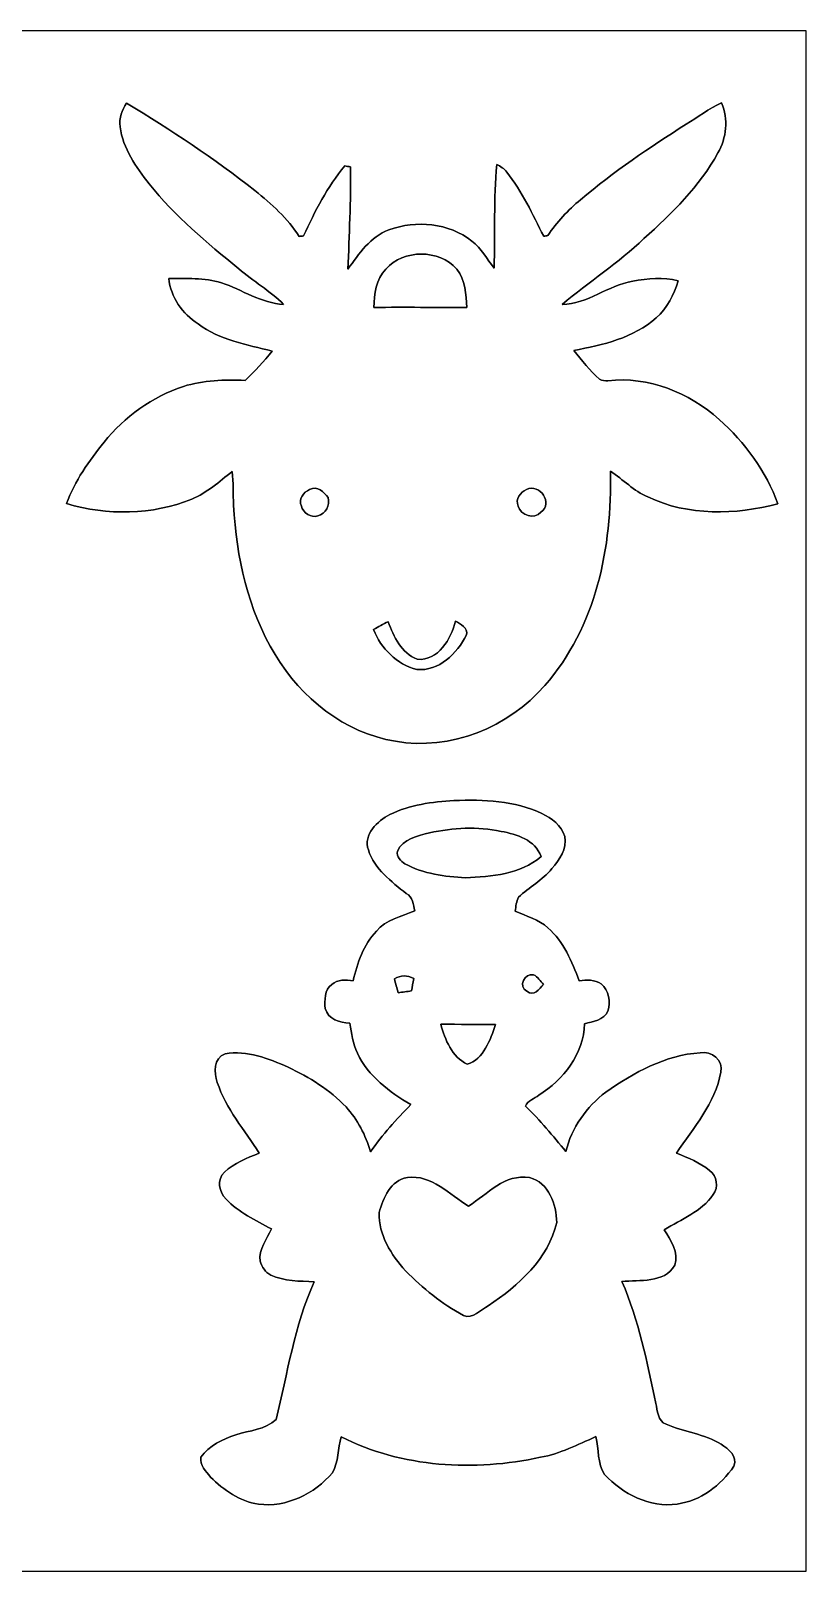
# Model space of a CAD drawing. Header units: centimetres. Extents: x -16.8 to 16.8, y -16.7 to 16.7.
# Drawn here: x 0 to 16.77, y -16.67 to 16.67 of the extents above; entities that cross this region are included whole.
import ezdxf

# ---------------------------------------------------------------- set-up
doc = ezdxf.new("R2010")
doc.units = ezdxf.units.CM
doc.header["$MEASUREMENT"] = 0
doc.layers.add('Layer 1', color=7, linetype='Continuous')

msp = doc.modelspace()

# ---------------------------------------------------------------- linework, layer by layer
at = {"layer": 'Layer 1', "color": 7}
for points, knots in [([(-16.77458, 16.66875), (-16.77458, 16.66875), (16.77458, 16.66875), (16.77458, 16.66875), (16.77458, 16.66875), (16.77458, 16.66875), (16.77458, -16.66875), (16.77458, -16.66875), (16.77458, -16.66875), (16.77458, -16.66875), (-16.77458, -16.66875), (-16.77458, -16.66875), (-16.77458, -16.66875), (-16.77458, -16.66875), (-16.77458, 16.66875), (-16.77458, 16.66875), (-16.77458, 16.66875), (-16.77458, 16.66875), (-16.77458, 16.66875), (-16.77458, 16.66875)], [0, 0, 0, 0, 0.16666667, 0.16666667, 0.16666667, 0.16666667, 0.33333333, 0.33333333, 0.33333333, 0.33333333, 0.5, 0.5, 0.5, 0.5, 0.66666667, 0.66666667, 0.66666667, 0.66666667, 1, 1, 1, 1]), ([(1.93393, 14.59265), (1.98861, 14.11887), (2.27894, 13.722), (2.55976, 13.35405), (2.55976, 13.35405), (3.11926, 12.65802), (3.80965, 12.08193), (4.49827, 11.51855), (4.49827, 11.51855), (4.81436, 11.25079), (5.17454, 11.03877), (5.47017, 10.74596), (5.47017, 10.74596), (4.98263, 10.7696), (4.57447, 11.0684), (4.12291, 11.21481), (4.12291, 11.21481), (3.75603, 11.33122), (3.36409, 11.30229), (2.98521, 11.30829), (2.98521, 11.30829), (3.02789, 10.90083), (3.28083, 10.54488), (3.6195, 10.32439), (3.6195, 10.32439), (4.08376, 9.97091), (4.67395, 9.8806), (5.22358, 9.73596), (5.22358, 9.73596), (5.04119, 9.51265), (4.84223, 9.30381), (4.63726, 9.10096), (4.63726, 9.10096), (4.18994, 9.12566), (3.73345, 9.10272), (3.302, 8.97326), (3.302, 8.97326), (2.62819, 8.74854), (2.02847, 8.3185), (1.58432, 7.76534), (1.58432, 7.76534), (1.25942, 7.36036), (0.94968, 6.9282), (0.77153, 6.43608), (0.77153, 6.43608), (1.65171, 6.17432), (2.62855, 6.18561), (3.48333, 6.5345), (3.48333, 6.5345), (3.81035, 6.67314), (4.08093, 6.90845), (4.35328, 7.1314), (4.35328, 7.1314), (4.39314, 6.8901), (4.36704, 6.64457), (4.3882, 6.40151), (4.3882, 6.40151), (4.44324, 5.27756), (4.69477, 4.13844), (5.28602, 3.169), (5.28602, 3.169), (5.84835, 2.22532), (6.78709, 1.47249), (7.88811, 1.29328), (7.88811, 1.29328), (9.08579, 1.08373), (10.33074, 1.59209), (11.11779, 2.49908), (11.11779, 2.49908), (12.22763, 3.75673), (12.57935, 5.50086), (12.5409, 7.13564), (12.5409, 7.13564), (12.81783, 6.96031), (13.04325, 6.7056), (13.35229, 6.58001), (13.35229, 6.58001), (14.22471, 6.16444), (15.24353, 6.1909), (16.16146, 6.43114), (16.16146, 6.43114), (15.90922, 7.13599), (15.44637, 7.76041), (14.8911, 8.25817), (14.8911, 8.25817), (14.24552, 8.84167), (13.3604, 9.19162), (12.48445, 9.09673), (12.48445, 9.09673), (12.42377, 9.09779), (12.35357, 9.08685), (12.30454, 9.13024), (12.30454, 9.13024), (12.09357, 9.31333), (11.92283, 9.53629), (11.74715, 9.75148), (11.74715, 9.75148), (12.37615, 9.86614), (13.03937, 10.02312), (13.53079, 10.45845), (13.53079, 10.45845), (13.77491, 10.66271), (13.90756, 10.95939), (14.00528, 11.25467), (14.00528, 11.25467), (13.68672, 11.34921), (13.34276, 11.309), (13.02138, 11.25008), (13.02138, 11.25008), (12.48551, 11.16154), (12.04807, 10.75126), (11.49315, 10.74738), (11.49315, 10.74738), (12.07417, 11.2328), (12.71341, 11.64837), (13.26374, 12.17119), (13.26374, 12.17119), (13.87228, 12.71693), (14.4653, 13.30501), (14.86641, 14.02433), (14.86641, 14.02433), (15.04915, 14.35206), (15.09854, 14.75775), (14.94472, 15.107), (14.94472, 15.107), (14.67026, 14.98565), (14.42932, 14.80291), (14.17532, 14.64627), (14.17532, 14.64627), (13.38756, 14.1418), (12.60651, 13.6211), (11.8939, 13.01291), (11.8939, 13.01291), (11.62085, 12.79066), (11.38026, 12.5289), (11.18552, 12.23539), (11.18552, 12.23539), (11.16365, 12.23186), (11.11956, 12.22516), (11.09768, 12.22199), (11.09768, 12.22199), (10.85215, 12.69682), (10.63237, 13.19248), (10.29582, 13.61228), (10.29582, 13.61228), (10.2422, 13.68813), (10.16035, 13.73258), (10.08168, 13.77632), (10.08168, 13.77632), (10.00266, 13.03126), (10.05522, 12.2809), (10.02171, 11.53407), (10.02171, 11.53407), (9.86226, 11.72916), (9.75113, 11.96622), (9.54123, 12.11615), (9.54123, 12.11615), (9.04381, 12.5162), (8.33543, 12.573), (7.74806, 12.36133), (7.74806, 12.36133), (7.34448, 12.2107), (7.09789, 11.84522), (6.86012, 11.50867), (6.86012, 11.50867), (6.88799, 12.24703), (6.9275, 12.9861), (6.9155, 13.72552), (6.9155, 13.72552), (6.87493, 13.73152), (6.83436, 13.73717), (6.79415, 13.74316), (6.79415, 13.74316), (6.40786, 13.29584), (6.14927, 12.76068), (5.90056, 12.22975), (5.90056, 12.22975), (5.87622, 12.22728), (5.82789, 12.22234), (5.80355, 12.21987), (5.80355, 12.21987), (5.56295, 12.61498), (5.20241, 12.91907), (4.84928, 13.20976), (4.84928, 13.20976), (3.97122, 13.90756), (3.02754, 14.51822), (2.07257, 15.10489), (2.07257, 15.10489), (1.97132, 14.95566), (1.90112, 14.77716), (1.93393, 14.59265), (1.93393, 14.59265), (1.93393, 14.59265), (1.93393, 14.59265), (1.93393, 14.59265)], [0, 0, 0, 0, 0.02, 0.02, 0.02, 0.02, 0.04, 0.04, 0.04, 0.04, 0.06, 0.06, 0.06, 0.06, 0.08, 0.08, 0.08, 0.08, 0.1, 0.1, 0.1, 0.1, 0.12, 0.12, 0.12, 0.12, 0.14, 0.14, 0.14, 0.14, 0.16, 0.16, 0.16, 0.16, 0.18, 0.18, 0.18, 0.18, 0.2, 0.2, 0.2, 0.2, 0.22, 0.22, 0.22, 0.22, 0.24, 0.24, 0.24, 0.24, 0.26, 0.26, 0.26, 0.26, 0.28, 0.28, 0.28, 0.28, 0.3, 0.3, 0.3, 0.3, 0.32, 0.32, 0.32, 0.32, 0.34, 0.34, 0.34, 0.34, 0.36, 0.36, 0.36, 0.36, 0.38, 0.38, 0.38, 0.38, 0.4, 0.4, 0.4, 0.4, 0.42, 0.42, 0.42, 0.42, 0.44, 0.44, 0.44, 0.44, 0.46, 0.46, 0.46, 0.46, 0.48, 0.48, 0.48, 0.48, 0.5, 0.5, 0.5, 0.5, 0.52, 0.52, 0.52, 0.52, 0.54, 0.54, 0.54, 0.54, 0.56, 0.56, 0.56, 0.56, 0.58, 0.58, 0.58, 0.58, 0.6, 0.6, 0.6, 0.6, 0.62, 0.62, 0.62, 0.62, 0.64, 0.64, 0.64, 0.64, 0.66, 0.66, 0.66, 0.66, 0.68, 0.68, 0.68, 0.68, 0.7, 0.7, 0.7, 0.7, 0.72, 0.72, 0.72, 0.72, 0.74, 0.74, 0.74, 0.74, 0.76, 0.76, 0.76, 0.76, 0.78, 0.78, 0.78, 0.78, 0.8, 0.8, 0.8, 0.8, 0.82, 0.82, 0.82, 0.82, 0.84, 0.84, 0.84, 0.84, 0.86, 0.86, 0.86, 0.86, 0.88, 0.88, 0.88, 0.88, 0.9, 0.9, 0.9, 0.9, 0.92, 0.92, 0.92, 0.92, 0.94, 0.94, 0.94, 0.94, 0.96, 0.96, 0.96, 0.96, 1, 1, 1, 1]), ([(7.68032, 11.51149), (8.06732, 11.94506), (8.83144, 11.94576), (9.21491, 11.50937), (9.21491, 11.50937), (9.40929, 11.27831), (9.40752, 10.96645), (9.43398, 10.68282), (9.43398, 10.68282), (8.76335, 10.67012), (8.09378, 10.6994), (7.42315, 10.67823), (7.42315, 10.67823), (7.42668, 10.97139), (7.46936, 11.28889), (7.68032, 11.51149)], [0, 0, 0, 0, 0.2, 0.2, 0.2, 0.2, 0.4, 0.4, 0.4, 0.4, 0.6, 0.6, 0.6, 0.6, 1, 1, 1, 1]), ([(6.03144, 6.74017), (6.20501, 6.83119), (6.33483, 6.68408), (6.43149, 6.56661), (6.43149, 6.56661), (6.48018, 6.40009), (6.37399, 6.21771), (6.21277, 6.16973), (6.21277, 6.16973), (6.05614, 6.12281), (5.89492, 6.23499), (5.85258, 6.3821), (5.85258, 6.3821), (5.7845, 6.5345), (5.90021, 6.68302), (6.03144, 6.74017)], [0, 0, 0, 0, 0.2, 0.2, 0.2, 0.2, 0.4, 0.4, 0.4, 0.4, 0.6, 0.6, 0.6, 0.6, 1, 1, 1, 1]), ([(10.72303, 6.74123), (11.01443, 6.88552), (11.31041, 6.44102), (11.03489, 6.25122), (11.03489, 6.25122), (10.89554, 6.07589), (10.59886, 6.18631), (10.54312, 6.38175), (10.54312, 6.38175), (10.47679, 6.53486), (10.59251, 6.68196), (10.72303, 6.74123)], [0, 0, 0, 0, 0.25, 0.25, 0.25, 0.25, 0.5, 0.5, 0.5, 0.5, 1, 1, 1, 1]), ([(7.41645, 3.71193), (7.51875, 3.77084), (7.62317, 3.82834), (7.72971, 3.88056), (7.72971, 3.88056), (7.85354, 3.55671), (8.01546, 3.2064), (8.35836, 3.0667), (8.35836, 3.0667), (8.81309, 3.02824), (9.09567, 3.50943), (9.18563, 3.89431), (9.18563, 3.89431), (9.29358, 3.83187), (9.46291, 3.74333), (9.42411, 3.59304), (9.42411, 3.59304), (9.22514, 3.18946), (8.8325, 2.80317), (8.34813, 2.84621), (8.34813, 2.84621), (7.92021, 2.95839), (7.57061, 3.30129), (7.41645, 3.71193)], [0, 0, 0, 0, 0.14285714, 0.14285714, 0.14285714, 0.14285714, 0.28571429, 0.28571429, 0.28571429, 0.28571429, 0.42857143, 0.42857143, 0.42857143, 0.42857143, 0.57142857, 0.57142857, 0.57142857, 0.57142857, 0.71428571, 0.71428571, 0.71428571, 0.71428571, 1, 1, 1, 1]), ([(7.76993, -0.29069), (7.49935, -0.43639), (7.18785, -0.7179), (7.30321, -1.05974), (7.30321, -1.05974), (7.43267, -1.47602), (7.80097, -1.7399), (8.12341, -2.00413), (8.12341, -2.00413), (8.27123, -2.07186), (8.27299, -2.24614), (8.30439, -2.37843), (8.30439, -2.37843), (8.01758, -2.50155), (7.68244, -2.5654), (7.47571, -2.81834), (7.47571, -2.81834), (7.19737, -3.11256), (7.06649, -3.50344), (6.97336, -3.88867), (6.97336, -3.88867), (6.81708, -3.87668), (6.63646, -3.85304), (6.51087, -3.96981), (6.51087, -3.96981), (6.34577, -4.08658), (6.35917, -4.31377), (6.36623, -4.49263), (6.36623, -4.49263), (6.44137, -4.72969), (6.68232, -4.79178), (6.89822, -4.80871), (6.89822, -4.80871), (6.93879, -5.02849), (6.96666, -5.25321), (7.06508, -5.45747), (7.06508, -5.45747), (7.30215, -5.95559), (7.75511, -6.30061), (8.22149, -6.57013), (8.22149, -6.57013), (7.90504, -6.88763), (7.61012, -7.22418), (7.34942, -7.58931), (7.34942, -7.58931), (7.24076, -7.23583), (7.07496, -6.89257), (6.81884, -6.62199), (6.81884, -6.62199), (6.471, -6.24628), (6.02509, -5.97888), (5.56542, -5.76157), (5.56542, -5.76157), (5.13927, -5.57283), (4.67748, -5.38692), (4.20229, -5.47229), (4.20229, -5.47229), (3.95217, -5.57071), (3.96134, -5.87904), (4.03507, -6.08965), (4.03507, -6.08965), (4.21852, -6.66186), (4.62703, -7.12152), (4.94206, -7.62388), (4.94206, -7.62388), (4.67501, -7.72654), (4.39949, -7.83519), (4.18783, -8.0331), (4.18783, -8.0331), (4.01955, -8.19679), (4.07106, -8.4642), (4.2231, -8.61766), (4.2231, -8.61766), (4.49968, -8.90517), (4.86304, -9.07838), (5.21053, -9.26289), (5.21053, -9.26289), (5.10011, -9.48373), (4.93219, -9.69786), (4.959, -9.96033), (4.959, -9.96033), (5.00027, -10.07957), (5.06977, -10.20516), (5.19112, -10.25913), (5.19112, -10.25913), (5.48322, -10.39601), (5.81766, -10.39072), (6.13234, -10.40483), (6.13234, -10.40483), (5.69912, -11.34816), (5.55696, -12.38956), (5.30684, -13.38827), (5.30684, -13.38827), (5.07647, -13.60734), (4.72757, -13.61828), (4.4383, -13.71847), (4.4383, -13.71847), (4.14937, -13.80702), (3.85904, -13.9513), (3.67947, -14.20248), (3.67947, -14.20248), (3.65725, -14.37957), (3.79024, -14.50552), (3.88902, -14.63146), (3.88902, -14.63146), (4.17266, -14.91439), (4.51838, -15.15851), (4.92407, -15.21883), (4.92407, -15.21883), (5.53332, -15.29539), (6.13692, -14.99164), (6.5278, -14.54009), (6.5278, -14.54009), (6.65656, -14.30126), (6.64245, -14.01692), (6.7123, -13.75974), (6.7123, -13.75974), (8.0331, -14.43002), (9.59661, -14.51257), (11.02783, -14.20424), (11.02783, -14.20424), (11.45046, -14.12663), (11.83358, -13.93119), (12.22128, -13.75657), (12.22128, -13.75657), (12.29395, -14.02609), (12.25197, -14.33724), (12.41178, -14.57678), (12.41178, -14.57678), (12.80795, -14.99799), (13.39074, -15.30032), (13.98376, -15.21566), (13.98376, -15.21566), (14.49141, -15.14651), (14.92497, -14.80855), (15.21072, -14.39898), (15.21072, -14.39898), (15.29539, -14.17779), (15.08936, -14.02786), (14.93732, -13.92061), (14.93732, -13.92061), (14.57184, -13.69554), (14.13157, -13.65426), (13.74281, -13.48881), (13.74281, -13.48881), (13.56431, -13.41543), (13.56007, -13.19389), (13.52091, -13.03655), (13.52091, -13.03655), (13.33041, -12.14649), (13.15896, -11.23915), (12.78749, -10.40236), (12.78749, -10.40236), (13.16743, -10.35367), (13.70012, -10.44787), (13.92978, -10.04923), (13.92978, -10.04923), (14.02609, -9.77194), (13.84617, -9.50277), (13.70401, -9.27911), (13.70401, -9.27911), (14.06984, -9.0484), (14.51116, -8.89212), (14.76128, -8.51817), (14.76128, -8.51817), (14.88687, -8.36436), (14.84066, -8.11424), (14.68543, -7.99853), (14.68543, -7.99853), (14.47694, -7.81826), (14.21659, -7.72548), (13.96577, -7.62247), (13.96577, -7.62247), (14.33654, -7.07214), (14.80538, -6.54121), (14.92991, -5.86881), (14.92991, -5.86881), (14.992, -5.61199), (14.72142, -5.39715), (14.48153, -5.4483), (14.48153, -5.4483), (13.72941, -5.49981), (13.04396, -5.87446), (12.43965, -6.30096), (12.43965, -6.30096), (12.02408, -6.62023), (11.69423, -7.07072), (11.5757, -7.58649), (11.5757, -7.58649), (11.29418, -7.25064), (11.02042, -6.90774), (10.70363, -6.604), (10.70363, -6.604), (10.75267, -6.4837), (10.89519, -6.44454), (10.98797, -6.36588), (10.98797, -6.36588), (11.52772, -6.03885), (11.95776, -5.46876), (11.98139, -4.82106), (11.98139, -4.82106), (12.16519, -4.77414), (12.39485, -4.7431), (12.48339, -4.54625), (12.48339, -4.54625), (12.55642, -4.34728), (12.5035, -4.09787), (12.33876, -3.95993), (12.33876, -3.95993), (12.20399, -3.85621), (12.02514, -3.87703), (11.86674, -3.88867), (11.86674, -3.88867), (11.69987, -3.47733), (11.53407, -3.04447), (11.1887, -2.74673), (11.1887, -2.74673), (10.98973, -2.55976), (10.71845, -2.49167), (10.47538, -2.38266), (10.47538, -2.38266), (10.49867, -2.28212), (10.50114, -2.17382), (10.55088, -2.08209), (10.55088, -2.08209), (10.78442, -1.86796), (11.06734, -1.71027), (11.27231, -1.46438), (11.27231, -1.46438), (11.43776, -1.27388), (11.60321, -1.03188), (11.55065, -0.76482), (11.55065, -0.76482), (11.47621, -0.53164), (11.27125, -0.36971), (11.05711, -0.27023), (11.05711, -0.27023), (10.46727, 0.00988), (9.79629, 0.03598), (9.15529, 0.00776), (9.15529, 0.00776), (8.68292, -0.0187), (8.19961, -0.08079), (7.76993, -0.29069), (7.76993, -0.29069), (7.76993, -0.29069), (7.76993, -0.29069), (7.76993, -0.29069)], [0, 0, 0, 0, 0.01587302, 0.01587302, 0.01587302, 0.01587302, 0.03174603, 0.03174603, 0.03174603, 0.03174603, 0.04761905, 0.04761905, 0.04761905, 0.04761905, 0.06349206, 0.06349206, 0.06349206, 0.06349206, 0.07936508, 0.07936508, 0.07936508, 0.07936508, 0.0952381, 0.0952381, 0.0952381, 0.0952381, 0.11111111, 0.11111111, 0.11111111, 0.11111111, 0.12698413, 0.12698413, 0.12698413, 0.12698413, 0.14285714, 0.14285714, 0.14285714, 0.14285714, 0.15873016, 0.15873016, 0.15873016, 0.15873016, 0.17460317, 0.17460317, 0.17460317, 0.17460317, 0.19047619, 0.19047619, 0.19047619, 0.19047619, 0.20634921, 0.20634921, 0.20634921, 0.20634921, 0.22222222, 0.22222222, 0.22222222, 0.22222222, 0.23809524, 0.23809524, 0.23809524, 0.23809524, 0.25396825, 0.25396825, 0.25396825, 0.25396825, 0.26984127, 0.26984127, 0.26984127, 0.26984127, 0.28571429, 0.28571429, 0.28571429, 0.28571429, 0.3015873, 0.3015873, 0.3015873, 0.3015873, 0.31746032, 0.31746032, 0.31746032, 0.31746032, 0.33333333, 0.33333333, 0.33333333, 0.33333333, 0.34920635, 0.34920635, 0.34920635, 0.34920635, 0.36507937, 0.36507937, 0.36507937, 0.36507937, 0.38095238, 0.38095238, 0.38095238, 0.38095238, 0.3968254, 0.3968254, 0.3968254, 0.3968254, 0.41269841, 0.41269841, 0.41269841, 0.41269841, 0.42857143, 0.42857143, 0.42857143, 0.42857143, 0.44444444, 0.44444444, 0.44444444, 0.44444444, 0.46031746, 0.46031746, 0.46031746, 0.46031746, 0.47619048, 0.47619048, 0.47619048, 0.47619048, 0.49206349, 0.49206349, 0.49206349, 0.49206349, 0.50793651, 0.50793651, 0.50793651, 0.50793651, 0.52380952, 0.52380952, 0.52380952, 0.52380952, 0.53968254, 0.53968254, 0.53968254, 0.53968254, 0.55555556, 0.55555556, 0.55555556, 0.55555556, 0.57142857, 0.57142857, 0.57142857, 0.57142857, 0.58730159, 0.58730159, 0.58730159, 0.58730159, 0.6031746, 0.6031746, 0.6031746, 0.6031746, 0.61904762, 0.61904762, 0.61904762, 0.61904762, 0.63492063, 0.63492063, 0.63492063, 0.63492063, 0.65079365, 0.65079365, 0.65079365, 0.65079365, 0.66666667, 0.66666667, 0.66666667, 0.66666667, 0.68253968, 0.68253968, 0.68253968, 0.68253968, 0.6984127, 0.6984127, 0.6984127, 0.6984127, 0.71428571, 0.71428571, 0.71428571, 0.71428571, 0.73015873, 0.73015873, 0.73015873, 0.73015873, 0.74603175, 0.74603175, 0.74603175, 0.74603175, 0.76190476, 0.76190476, 0.76190476, 0.76190476, 0.77777778, 0.77777778, 0.77777778, 0.77777778, 0.79365079, 0.79365079, 0.79365079, 0.79365079, 0.80952381, 0.80952381, 0.80952381, 0.80952381, 0.82539683, 0.82539683, 0.82539683, 0.82539683, 0.84126984, 0.84126984, 0.84126984, 0.84126984, 0.85714286, 0.85714286, 0.85714286, 0.85714286, 0.87301587, 0.87301587, 0.87301587, 0.87301587, 0.88888889, 0.88888889, 0.88888889, 0.88888889, 0.9047619, 0.9047619, 0.9047619, 0.9047619, 0.92063492, 0.92063492, 0.92063492, 0.92063492, 0.93650794, 0.93650794, 0.93650794, 0.93650794, 0.95238095, 0.95238095, 0.95238095, 0.95238095, 0.96825397, 0.96825397, 0.96825397, 0.96825397, 1, 1, 1, 1]), ([(8.62718, -0.68827), (9.13447, -0.58596), (9.66435, -0.54116), (10.17305, -0.65828), (10.17305, -0.65828), (10.51172, -0.72143), (10.91353, -0.84067), (11.03877, -1.20227), (11.03877, -1.20227), (10.59074, -1.59244), (9.96738, -1.63089), (9.40223, -1.66511), (9.40223, -1.66511), (8.95773, -1.63019), (8.49136, -1.58256), (8.09484, -1.35925), (8.09484, -1.35925), (8.00664, -1.3014), (7.90187, -1.20227), (7.92974, -1.08726), (7.92974, -1.08726), (8.05109, -0.81774), (8.37106, -0.75459), (8.62718, -0.68827)], [0, 0, 0, 0, 0.14285714, 0.14285714, 0.14285714, 0.14285714, 0.28571429, 0.28571429, 0.28571429, 0.28571429, 0.42857143, 0.42857143, 0.42857143, 0.42857143, 0.57142857, 0.57142857, 0.57142857, 0.57142857, 0.71428571, 0.71428571, 0.71428571, 0.71428571, 1, 1, 1, 1]), ([(7.86624, -3.8481), (7.99853, -3.76767), (8.15128, -3.76343), (8.28428, -3.84493), (8.28428, -3.84493), (8.26805, -3.93312), (8.25218, -4.02202), (8.23701, -4.11092), (8.23701, -4.11092), (8.14035, -4.12432), (8.04192, -4.13597), (7.94738, -4.15078), (7.94738, -4.15078), (7.91986, -4.05165), (7.88741, -3.94582), (7.86624, -3.8481)], [0, 0, 0, 0, 0.2, 0.2, 0.2, 0.2, 0.4, 0.4, 0.4, 0.4, 0.6, 0.6, 0.6, 0.6, 1, 1, 1, 1]), ([(10.73326, -4.11868), (10.53536, -4.02096), (10.67929, -3.71722), (10.87755, -3.7592), (10.87755, -3.7592), (10.9661, -3.81), (11.02572, -3.89608), (11.09274, -3.97087), (11.09274, -3.97087), (11.00349, -4.0707), (10.8772, -4.24251), (10.73326, -4.11868)], [0, 0, 0, 0, 0.25, 0.25, 0.25, 0.25, 0.5, 0.5, 0.5, 0.5, 1, 1, 1, 1]), ([(8.86954, -4.83164), (9.265, -4.83059), (9.66082, -4.84046), (10.05664, -4.8387), (10.05664, -4.8387), (9.93775, -5.16184), (9.80369, -5.59047), (9.43963, -5.6963), (9.43963, -5.6963), (9.1119, -5.53649), (8.96056, -5.16572), (8.86954, -4.83164)], [0, 0, 0, 0, 0.25, 0.25, 0.25, 0.25, 0.5, 0.5, 0.5, 0.5, 1, 1, 1, 1]), ([(8.14634, -8.1474), (8.67974, -8.08179), (9.05581, -8.51958), (9.47032, -8.76759), (9.47032, -8.76759), (9.88131, -8.50688), (10.25207, -8.06203), (10.79077, -8.15022), (10.79077, -8.15022), (11.20457, -8.25288), (11.37497, -8.73866), (11.37779, -9.11931), (11.37779, -9.11931), (11.19822, -9.91482), (10.54876, -10.48808), (9.89789, -10.92235), (9.89789, -10.92235), (9.72749, -11.00843), (9.57121, -11.21516), (9.35778, -11.1379), (9.35778, -11.1379), (8.89847, -10.87579), (8.47161, -10.55123), (8.10895, -10.16529), (8.10895, -10.16529), (7.79392, -9.82274), (7.52334, -9.39236), (7.53604, -8.9094), (7.53604, -8.9094), (7.62141, -8.59614), (7.78369, -8.20596), (8.14634, -8.1474)], [0, 0, 0, 0, 0.11111111, 0.11111111, 0.11111111, 0.11111111, 0.22222222, 0.22222222, 0.22222222, 0.22222222, 0.33333333, 0.33333333, 0.33333333, 0.33333333, 0.44444444, 0.44444444, 0.44444444, 0.44444444, 0.55555556, 0.55555556, 0.55555556, 0.55555556, 0.66666667, 0.66666667, 0.66666667, 0.66666667, 0.77777778, 0.77777778, 0.77777778, 0.77777778, 1, 1, 1, 1])]:
    msp.add_open_spline(points, degree=3, knots=knots, dxfattribs=at)
at = {"layer": 'Layer 1', "color": 251}
for points, knots in [([(1.93393, 14.59265), (1.90112, 14.77716), (1.97132, 14.95566), (2.07257, 15.10489), (2.07257, 15.10489), (3.02754, 14.51822), (3.97122, 13.90756), (4.84928, 13.20976), (4.84928, 13.20976), (5.20241, 12.91907), (5.56295, 12.61498), (5.80355, 12.21987), (5.80355, 12.21987), (5.82789, 12.22234), (5.87622, 12.22728), (5.90056, 12.22975), (5.90056, 12.22975), (6.14927, 12.76068), (6.40786, 13.29584), (6.79415, 13.74316), (6.79415, 13.74316), (6.83436, 13.73717), (6.87493, 13.73152), (6.9155, 13.72552), (6.9155, 13.72552), (6.9275, 12.9861), (6.88799, 12.24703), (6.86012, 11.50867), (6.86012, 11.50867), (7.09789, 11.84522), (7.34448, 12.2107), (7.74806, 12.36133), (7.74806, 12.36133), (8.33543, 12.573), (9.04381, 12.5162), (9.54123, 12.11615), (9.54123, 12.11615), (9.75113, 11.96622), (9.86226, 11.72916), (10.02171, 11.53407), (10.02171, 11.53407), (10.05522, 12.2809), (10.00266, 13.03126), (10.08168, 13.77632), (10.08168, 13.77632), (10.16035, 13.73258), (10.2422, 13.68813), (10.29582, 13.61228), (10.29582, 13.61228), (10.63237, 13.19248), (10.85215, 12.69682), (11.09768, 12.22199), (11.09768, 12.22199), (11.11956, 12.22516), (11.16365, 12.23186), (11.18552, 12.23539), (11.18552, 12.23539), (11.38026, 12.5289), (11.62085, 12.79066), (11.8939, 13.01291), (11.8939, 13.01291), (12.60651, 13.6211), (13.38756, 14.1418), (14.17532, 14.64627), (14.17532, 14.64627), (14.42932, 14.80291), (14.67026, 14.98565), (14.94472, 15.107), (14.94472, 15.107), (15.09854, 14.75775), (15.04915, 14.35206), (14.86641, 14.02433), (14.86641, 14.02433), (14.4653, 13.30501), (13.87228, 12.71693), (13.26374, 12.17119), (13.26374, 12.17119), (12.71341, 11.64837), (12.07417, 11.2328), (11.49315, 10.74738), (11.49315, 10.74738), (12.04807, 10.75126), (12.48551, 11.16154), (13.02138, 11.25008), (13.02138, 11.25008), (13.34276, 11.309), (13.68672, 11.34921), (14.00528, 11.25467), (14.00528, 11.25467), (13.90756, 10.95939), (13.77491, 10.66271), (13.53079, 10.45845), (13.53079, 10.45845), (13.03937, 10.02312), (12.37615, 9.86614), (11.74715, 9.75148), (11.74715, 9.75148), (11.92283, 9.53629), (12.09357, 9.31333), (12.30454, 9.13024), (12.30454, 9.13024), (12.35357, 9.08685), (12.42377, 9.09779), (12.48445, 9.09673), (12.48445, 9.09673), (13.3604, 9.19162), (14.24552, 8.84167), (14.8911, 8.25817), (14.8911, 8.25817), (15.44637, 7.76041), (15.90922, 7.13599), (16.16146, 6.43114), (16.16146, 6.43114), (15.24353, 6.1909), (14.22471, 6.16444), (13.35229, 6.58001), (13.35229, 6.58001), (13.04325, 6.7056), (12.81783, 6.96031), (12.5409, 7.13564), (12.5409, 7.13564), (12.57935, 5.50086), (12.22763, 3.75673), (11.11779, 2.49908), (11.11779, 2.49908), (10.33074, 1.59209), (9.08579, 1.08373), (7.88811, 1.29328), (7.88811, 1.29328), (6.78709, 1.47249), (5.84835, 2.22532), (5.28602, 3.169), (5.28602, 3.169), (4.69477, 4.13844), (4.44324, 5.27756), (4.3882, 6.40151), (4.3882, 6.40151), (4.36704, 6.64457), (4.39314, 6.8901), (4.35328, 7.1314), (4.35328, 7.1314), (4.08093, 6.90845), (3.81035, 6.67314), (3.48333, 6.5345), (3.48333, 6.5345), (2.62855, 6.18561), (1.65171, 6.17432), (0.77153, 6.43608), (0.77153, 6.43608), (0.94968, 6.9282), (1.25942, 7.36036), (1.58432, 7.76534), (1.58432, 7.76534), (2.02847, 8.3185), (2.62819, 8.74854), (3.302, 8.97326), (3.302, 8.97326), (3.73345, 9.10272), (4.18994, 9.12566), (4.63726, 9.10096), (4.63726, 9.10096), (4.84223, 9.30381), (5.04119, 9.51265), (5.22358, 9.73596), (5.22358, 9.73596), (4.67395, 9.8806), (4.08376, 9.97091), (3.6195, 10.32439), (3.6195, 10.32439), (3.28083, 10.54488), (3.02789, 10.90083), (2.98521, 11.30829), (2.98521, 11.30829), (3.36409, 11.30229), (3.75603, 11.33122), (4.12291, 11.21481), (4.12291, 11.21481), (4.57447, 11.0684), (4.98263, 10.7696), (5.47017, 10.74596), (5.47017, 10.74596), (5.17454, 11.03877), (4.81436, 11.25079), (4.49827, 11.51855), (4.49827, 11.51855), (3.80965, 12.08193), (3.11926, 12.65802), (2.55976, 13.35405), (2.55976, 13.35405), (2.27894, 13.722), (1.98861, 14.11887), (1.93393, 14.59265), (1.93393, 14.59265), (1.93393, 14.59265), (1.93393, 14.59265), (1.93393, 14.59265)], [0, 0, 0, 0, 0.02, 0.02, 0.02, 0.02, 0.04, 0.04, 0.04, 0.04, 0.06, 0.06, 0.06, 0.06, 0.08, 0.08, 0.08, 0.08, 0.1, 0.1, 0.1, 0.1, 0.12, 0.12, 0.12, 0.12, 0.14, 0.14, 0.14, 0.14, 0.16, 0.16, 0.16, 0.16, 0.18, 0.18, 0.18, 0.18, 0.2, 0.2, 0.2, 0.2, 0.22, 0.22, 0.22, 0.22, 0.24, 0.24, 0.24, 0.24, 0.26, 0.26, 0.26, 0.26, 0.28, 0.28, 0.28, 0.28, 0.3, 0.3, 0.3, 0.3, 0.32, 0.32, 0.32, 0.32, 0.34, 0.34, 0.34, 0.34, 0.36, 0.36, 0.36, 0.36, 0.38, 0.38, 0.38, 0.38, 0.4, 0.4, 0.4, 0.4, 0.42, 0.42, 0.42, 0.42, 0.44, 0.44, 0.44, 0.44, 0.46, 0.46, 0.46, 0.46, 0.48, 0.48, 0.48, 0.48, 0.5, 0.5, 0.5, 0.5, 0.52, 0.52, 0.52, 0.52, 0.54, 0.54, 0.54, 0.54, 0.56, 0.56, 0.56, 0.56, 0.58, 0.58, 0.58, 0.58, 0.6, 0.6, 0.6, 0.6, 0.62, 0.62, 0.62, 0.62, 0.64, 0.64, 0.64, 0.64, 0.66, 0.66, 0.66, 0.66, 0.68, 0.68, 0.68, 0.68, 0.7, 0.7, 0.7, 0.7, 0.72, 0.72, 0.72, 0.72, 0.74, 0.74, 0.74, 0.74, 0.76, 0.76, 0.76, 0.76, 0.78, 0.78, 0.78, 0.78, 0.8, 0.8, 0.8, 0.8, 0.82, 0.82, 0.82, 0.82, 0.84, 0.84, 0.84, 0.84, 0.86, 0.86, 0.86, 0.86, 0.88, 0.88, 0.88, 0.88, 0.9, 0.9, 0.9, 0.9, 0.92, 0.92, 0.92, 0.92, 0.94, 0.94, 0.94, 0.94, 0.96, 0.96, 0.96, 0.96, 1, 1, 1, 1]), ([(7.68032, 11.51149), (7.46936, 11.28889), (7.42668, 10.97139), (7.42315, 10.67823), (7.42315, 10.67823), (8.09378, 10.6994), (8.76335, 10.67012), (9.43398, 10.68282), (9.43398, 10.68282), (9.40752, 10.96645), (9.40929, 11.27831), (9.21491, 11.50937), (9.21491, 11.50937), (8.83144, 11.94576), (8.06732, 11.94506), (7.68032, 11.51149), (7.68032, 11.51149), (7.68032, 11.51149), (7.68032, 11.51149), (7.68032, 11.51149)], [0, 0, 0, 0, 0.16666667, 0.16666667, 0.16666667, 0.16666667, 0.33333333, 0.33333333, 0.33333333, 0.33333333, 0.5, 0.5, 0.5, 0.5, 0.66666667, 0.66666667, 0.66666667, 0.66666667, 1, 1, 1, 1]), ([(6.03144, 6.74017), (5.90021, 6.68302), (5.7845, 6.5345), (5.85258, 6.3821), (5.85258, 6.3821), (5.89492, 6.23499), (6.05614, 6.12281), (6.21277, 6.16973), (6.21277, 6.16973), (6.37399, 6.21771), (6.48018, 6.40009), (6.43149, 6.56661), (6.43149, 6.56661), (6.33483, 6.68408), (6.20501, 6.83119), (6.03144, 6.74017), (6.03144, 6.74017), (6.03144, 6.74017), (6.03144, 6.74017), (6.03144, 6.74017)], [0, 0, 0, 0, 0.16666667, 0.16666667, 0.16666667, 0.16666667, 0.33333333, 0.33333333, 0.33333333, 0.33333333, 0.5, 0.5, 0.5, 0.5, 0.66666667, 0.66666667, 0.66666667, 0.66666667, 1, 1, 1, 1]), ([(10.72303, 6.74123), (10.59251, 6.68196), (10.47679, 6.53486), (10.54312, 6.38175), (10.54312, 6.38175), (10.59886, 6.18631), (10.89554, 6.07589), (11.03489, 6.25122), (11.03489, 6.25122), (11.31041, 6.44102), (11.01443, 6.88552), (10.72303, 6.74123), (10.72303, 6.74123), (10.72303, 6.74123), (10.72303, 6.74123), (10.72303, 6.74123)], [0, 0, 0, 0, 0.2, 0.2, 0.2, 0.2, 0.4, 0.4, 0.4, 0.4, 0.6, 0.6, 0.6, 0.6, 1, 1, 1, 1]), ([(7.41645, 3.71193), (7.57061, 3.30129), (7.92021, 2.95839), (8.34813, 2.84621), (8.34813, 2.84621), (8.8325, 2.80317), (9.22514, 3.18946), (9.42411, 3.59304), (9.42411, 3.59304), (9.46291, 3.74333), (9.29358, 3.83187), (9.18563, 3.89431), (9.18563, 3.89431), (9.09567, 3.50943), (8.81309, 3.02824), (8.35836, 3.0667), (8.35836, 3.0667), (8.01546, 3.2064), (7.85354, 3.55671), (7.72971, 3.88056), (7.72971, 3.88056), (7.62317, 3.82834), (7.51875, 3.77084), (7.41645, 3.71193)], [0, 0, 0, 0, 0.14285714, 0.14285714, 0.14285714, 0.14285714, 0.28571429, 0.28571429, 0.28571429, 0.28571429, 0.42857143, 0.42857143, 0.42857143, 0.42857143, 0.57142857, 0.57142857, 0.57142857, 0.57142857, 0.71428571, 0.71428571, 0.71428571, 0.71428571, 1, 1, 1, 1]), ([(7.76993, -0.29069), (8.19961, -0.08079), (8.68292, -0.0187), (9.15529, 0.00776), (9.15529, 0.00776), (9.79629, 0.03598), (10.46727, 0.00988), (11.05711, -0.27023), (11.05711, -0.27023), (11.27125, -0.36971), (11.47621, -0.53164), (11.55065, -0.76482), (11.55065, -0.76482), (11.60321, -1.03188), (11.43776, -1.27388), (11.27231, -1.46438), (11.27231, -1.46438), (11.06734, -1.71027), (10.78442, -1.86796), (10.55088, -2.08209), (10.55088, -2.08209), (10.50114, -2.17382), (10.49867, -2.28212), (10.47538, -2.38266), (10.47538, -2.38266), (10.71845, -2.49167), (10.98973, -2.55976), (11.1887, -2.74673), (11.1887, -2.74673), (11.53407, -3.04447), (11.69987, -3.47733), (11.86674, -3.88867), (11.86674, -3.88867), (12.02514, -3.87703), (12.20399, -3.85621), (12.33876, -3.95993), (12.33876, -3.95993), (12.5035, -4.09787), (12.55642, -4.34728), (12.48339, -4.54625), (12.48339, -4.54625), (12.39485, -4.7431), (12.16519, -4.77414), (11.98139, -4.82106), (11.98139, -4.82106), (11.95776, -5.46876), (11.52772, -6.03885), (10.98797, -6.36588), (10.98797, -6.36588), (10.89519, -6.44454), (10.75267, -6.4837), (10.70363, -6.604), (10.70363, -6.604), (11.02042, -6.90774), (11.29418, -7.25064), (11.5757, -7.58649), (11.5757, -7.58649), (11.69423, -7.07072), (12.02408, -6.62023), (12.43965, -6.30096), (12.43965, -6.30096), (13.04396, -5.87446), (13.72941, -5.49981), (14.48153, -5.4483), (14.48153, -5.4483), (14.72142, -5.39715), (14.992, -5.61199), (14.92991, -5.86881), (14.92991, -5.86881), (14.80538, -6.54121), (14.33654, -7.07214), (13.96577, -7.62247), (13.96577, -7.62247), (14.21659, -7.72548), (14.47694, -7.81826), (14.68543, -7.99853), (14.68543, -7.99853), (14.84066, -8.11424), (14.88687, -8.36436), (14.76128, -8.51817), (14.76128, -8.51817), (14.51116, -8.89212), (14.06984, -9.0484), (13.70401, -9.27911), (13.70401, -9.27911), (13.84617, -9.50277), (14.02609, -9.77194), (13.92978, -10.04923), (13.92978, -10.04923), (13.70012, -10.44787), (13.16743, -10.35367), (12.78749, -10.40236), (12.78749, -10.40236), (13.15896, -11.23915), (13.33041, -12.14649), (13.52091, -13.03655), (13.52091, -13.03655), (13.56007, -13.19389), (13.56431, -13.41543), (13.74281, -13.48881), (13.74281, -13.48881), (14.13157, -13.65426), (14.57184, -13.69554), (14.93732, -13.92061), (14.93732, -13.92061), (15.08936, -14.02786), (15.29539, -14.17779), (15.21072, -14.39898), (15.21072, -14.39898), (14.92497, -14.80855), (14.49141, -15.14651), (13.98376, -15.21566), (13.98376, -15.21566), (13.39074, -15.30032), (12.80795, -14.99799), (12.41178, -14.57678), (12.41178, -14.57678), (12.25197, -14.33724), (12.29395, -14.02609), (12.22128, -13.75657), (12.22128, -13.75657), (11.83358, -13.93119), (11.45046, -14.12663), (11.02783, -14.20424), (11.02783, -14.20424), (9.59661, -14.51257), (8.0331, -14.43002), (6.7123, -13.75974), (6.7123, -13.75974), (6.64245, -14.01692), (6.65656, -14.30126), (6.5278, -14.54009), (6.5278, -14.54009), (6.13692, -14.99164), (5.53332, -15.29539), (4.92407, -15.21883), (4.92407, -15.21883), (4.51838, -15.15851), (4.17266, -14.91439), (3.88902, -14.63146), (3.88902, -14.63146), (3.79024, -14.50552), (3.65725, -14.37957), (3.67947, -14.20248), (3.67947, -14.20248), (3.85904, -13.9513), (4.14937, -13.80702), (4.4383, -13.71847), (4.4383, -13.71847), (4.72757, -13.61828), (5.07647, -13.60734), (5.30684, -13.38827), (5.30684, -13.38827), (5.55696, -12.38956), (5.69912, -11.34816), (6.13234, -10.40483), (6.13234, -10.40483), (5.81766, -10.39072), (5.48322, -10.39601), (5.19112, -10.25913), (5.19112, -10.25913), (5.06977, -10.20516), (5.00027, -10.07957), (4.959, -9.96033), (4.959, -9.96033), (4.93219, -9.69786), (5.10011, -9.48373), (5.21053, -9.26289), (5.21053, -9.26289), (4.86304, -9.07838), (4.49968, -8.90517), (4.2231, -8.61766), (4.2231, -8.61766), (4.07106, -8.4642), (4.01955, -8.19679), (4.18783, -8.0331), (4.18783, -8.0331), (4.39949, -7.83519), (4.67501, -7.72654), (4.94206, -7.62388), (4.94206, -7.62388), (4.62703, -7.12152), (4.21852, -6.66186), (4.03507, -6.08965), (4.03507, -6.08965), (3.96134, -5.87904), (3.95217, -5.57071), (4.20229, -5.47229), (4.20229, -5.47229), (4.67748, -5.38692), (5.13927, -5.57283), (5.56542, -5.76157), (5.56542, -5.76157), (6.02509, -5.97888), (6.471, -6.24628), (6.81884, -6.62199), (6.81884, -6.62199), (7.07496, -6.89257), (7.24076, -7.23583), (7.34942, -7.58931), (7.34942, -7.58931), (7.61012, -7.22418), (7.90504, -6.88763), (8.22149, -6.57013), (8.22149, -6.57013), (7.75511, -6.30061), (7.30215, -5.95559), (7.06508, -5.45747), (7.06508, -5.45747), (6.96666, -5.25321), (6.93879, -5.02849), (6.89822, -4.80871), (6.89822, -4.80871), (6.68232, -4.79178), (6.44137, -4.72969), (6.36623, -4.49263), (6.36623, -4.49263), (6.35917, -4.31377), (6.34577, -4.08658), (6.51087, -3.96981), (6.51087, -3.96981), (6.63646, -3.85304), (6.81708, -3.87668), (6.97336, -3.88867), (6.97336, -3.88867), (7.06649, -3.50344), (7.19737, -3.11256), (7.47571, -2.81834), (7.47571, -2.81834), (7.68244, -2.5654), (8.01758, -2.50155), (8.30439, -2.37843), (8.30439, -2.37843), (8.27299, -2.24614), (8.27123, -2.07186), (8.12341, -2.00413), (8.12341, -2.00413), (7.80097, -1.7399), (7.43267, -1.47602), (7.30321, -1.05974), (7.30321, -1.05974), (7.18785, -0.7179), (7.49935, -0.43639), (7.76993, -0.29069), (7.76993, -0.29069), (7.76993, -0.29069), (7.76993, -0.29069), (7.76993, -0.29069)], [0, 0, 0, 0, 0.01587302, 0.01587302, 0.01587302, 0.01587302, 0.03174603, 0.03174603, 0.03174603, 0.03174603, 0.04761905, 0.04761905, 0.04761905, 0.04761905, 0.06349206, 0.06349206, 0.06349206, 0.06349206, 0.07936508, 0.07936508, 0.07936508, 0.07936508, 0.0952381, 0.0952381, 0.0952381, 0.0952381, 0.11111111, 0.11111111, 0.11111111, 0.11111111, 0.12698413, 0.12698413, 0.12698413, 0.12698413, 0.14285714, 0.14285714, 0.14285714, 0.14285714, 0.15873016, 0.15873016, 0.15873016, 0.15873016, 0.17460317, 0.17460317, 0.17460317, 0.17460317, 0.19047619, 0.19047619, 0.19047619, 0.19047619, 0.20634921, 0.20634921, 0.20634921, 0.20634921, 0.22222222, 0.22222222, 0.22222222, 0.22222222, 0.23809524, 0.23809524, 0.23809524, 0.23809524, 0.25396825, 0.25396825, 0.25396825, 0.25396825, 0.26984127, 0.26984127, 0.26984127, 0.26984127, 0.28571429, 0.28571429, 0.28571429, 0.28571429, 0.3015873, 0.3015873, 0.3015873, 0.3015873, 0.31746032, 0.31746032, 0.31746032, 0.31746032, 0.33333333, 0.33333333, 0.33333333, 0.33333333, 0.34920635, 0.34920635, 0.34920635, 0.34920635, 0.36507937, 0.36507937, 0.36507937, 0.36507937, 0.38095238, 0.38095238, 0.38095238, 0.38095238, 0.3968254, 0.3968254, 0.3968254, 0.3968254, 0.41269841, 0.41269841, 0.41269841, 0.41269841, 0.42857143, 0.42857143, 0.42857143, 0.42857143, 0.44444444, 0.44444444, 0.44444444, 0.44444444, 0.46031746, 0.46031746, 0.46031746, 0.46031746, 0.47619048, 0.47619048, 0.47619048, 0.47619048, 0.49206349, 0.49206349, 0.49206349, 0.49206349, 0.50793651, 0.50793651, 0.50793651, 0.50793651, 0.52380952, 0.52380952, 0.52380952, 0.52380952, 0.53968254, 0.53968254, 0.53968254, 0.53968254, 0.55555556, 0.55555556, 0.55555556, 0.55555556, 0.57142857, 0.57142857, 0.57142857, 0.57142857, 0.58730159, 0.58730159, 0.58730159, 0.58730159, 0.6031746, 0.6031746, 0.6031746, 0.6031746, 0.61904762, 0.61904762, 0.61904762, 0.61904762, 0.63492063, 0.63492063, 0.63492063, 0.63492063, 0.65079365, 0.65079365, 0.65079365, 0.65079365, 0.66666667, 0.66666667, 0.66666667, 0.66666667, 0.68253968, 0.68253968, 0.68253968, 0.68253968, 0.6984127, 0.6984127, 0.6984127, 0.6984127, 0.71428571, 0.71428571, 0.71428571, 0.71428571, 0.73015873, 0.73015873, 0.73015873, 0.73015873, 0.74603175, 0.74603175, 0.74603175, 0.74603175, 0.76190476, 0.76190476, 0.76190476, 0.76190476, 0.77777778, 0.77777778, 0.77777778, 0.77777778, 0.79365079, 0.79365079, 0.79365079, 0.79365079, 0.80952381, 0.80952381, 0.80952381, 0.80952381, 0.82539683, 0.82539683, 0.82539683, 0.82539683, 0.84126984, 0.84126984, 0.84126984, 0.84126984, 0.85714286, 0.85714286, 0.85714286, 0.85714286, 0.87301587, 0.87301587, 0.87301587, 0.87301587, 0.88888889, 0.88888889, 0.88888889, 0.88888889, 0.9047619, 0.9047619, 0.9047619, 0.9047619, 0.92063492, 0.92063492, 0.92063492, 0.92063492, 0.93650794, 0.93650794, 0.93650794, 0.93650794, 0.95238095, 0.95238095, 0.95238095, 0.95238095, 0.96825397, 0.96825397, 0.96825397, 0.96825397, 1, 1, 1, 1]), ([(8.62718, -0.68827), (8.37106, -0.75459), (8.05109, -0.81774), (7.92974, -1.08726), (7.92974, -1.08726), (7.90187, -1.20227), (8.00664, -1.3014), (8.09484, -1.35925), (8.09484, -1.35925), (8.49136, -1.58256), (8.95773, -1.63019), (9.40223, -1.66511), (9.40223, -1.66511), (9.96738, -1.63089), (10.59074, -1.59244), (11.03877, -1.20227), (11.03877, -1.20227), (10.91353, -0.84067), (10.51172, -0.72143), (10.17305, -0.65828), (10.17305, -0.65828), (9.66435, -0.54116), (9.13447, -0.58596), (8.62718, -0.68827), (8.62718, -0.68827), (8.62718, -0.68827), (8.62718, -0.68827), (8.62718, -0.68827)], [0, 0, 0, 0, 0.125, 0.125, 0.125, 0.125, 0.25, 0.25, 0.25, 0.25, 0.375, 0.375, 0.375, 0.375, 0.5, 0.5, 0.5, 0.5, 0.625, 0.625, 0.625, 0.625, 0.75, 0.75, 0.75, 0.75, 1, 1, 1, 1]), ([(7.86624, -3.8481), (7.88741, -3.94582), (7.91986, -4.05165), (7.94738, -4.15078), (7.94738, -4.15078), (8.04192, -4.13597), (8.14035, -4.12432), (8.23701, -4.11092), (8.23701, -4.11092), (8.25218, -4.02202), (8.26805, -3.93312), (8.28428, -3.84493), (8.28428, -3.84493), (8.15128, -3.76343), (7.99853, -3.76767), (7.86624, -3.8481), (7.86624, -3.8481), (7.86624, -3.8481), (7.86624, -3.8481), (7.86624, -3.8481)], [0, 0, 0, 0, 0.16666667, 0.16666667, 0.16666667, 0.16666667, 0.33333333, 0.33333333, 0.33333333, 0.33333333, 0.5, 0.5, 0.5, 0.5, 0.66666667, 0.66666667, 0.66666667, 0.66666667, 1, 1, 1, 1]), ([(10.73326, -4.11868), (10.8772, -4.24251), (11.00349, -4.0707), (11.09274, -3.97087), (11.09274, -3.97087), (11.02572, -3.89608), (10.9661, -3.81), (10.87755, -3.7592), (10.87755, -3.7592), (10.67929, -3.71722), (10.53536, -4.02096), (10.73326, -4.11868), (10.73326, -4.11868), (10.73326, -4.11868), (10.73326, -4.11868), (10.73326, -4.11868)], [0, 0, 0, 0, 0.2, 0.2, 0.2, 0.2, 0.4, 0.4, 0.4, 0.4, 0.6, 0.6, 0.6, 0.6, 1, 1, 1, 1]), ([(8.86954, -4.83164), (8.96056, -5.16572), (9.1119, -5.53649), (9.43963, -5.6963), (9.43963, -5.6963), (9.80369, -5.59047), (9.93775, -5.16184), (10.05664, -4.8387), (10.05664, -4.8387), (9.66082, -4.84046), (9.265, -4.83059), (8.86954, -4.83164), (8.86954, -4.83164), (8.86954, -4.83164), (8.86954, -4.83164), (8.86954, -4.83164)], [0, 0, 0, 0, 0.2, 0.2, 0.2, 0.2, 0.4, 0.4, 0.4, 0.4, 0.6, 0.6, 0.6, 0.6, 1, 1, 1, 1]), ([(8.14634, -8.1474), (7.78369, -8.20596), (7.62141, -8.59614), (7.53604, -8.9094), (7.53604, -8.9094), (7.52334, -9.39236), (7.79392, -9.82274), (8.10895, -10.16529), (8.10895, -10.16529), (8.47161, -10.55123), (8.89847, -10.87579), (9.35778, -11.1379), (9.35778, -11.1379), (9.57121, -11.21516), (9.72749, -11.00843), (9.89789, -10.92235), (9.89789, -10.92235), (10.54876, -10.48808), (11.19822, -9.91482), (11.37779, -9.11931), (11.37779, -9.11931), (11.37497, -8.73866), (11.20457, -8.25288), (10.79077, -8.15022), (10.79077, -8.15022), (10.25207, -8.06203), (9.88131, -8.50688), (9.47032, -8.76759), (9.47032, -8.76759), (9.05581, -8.51958), (8.67974, -8.08179), (8.14634, -8.1474)], [0, 0, 0, 0, 0.11111111, 0.11111111, 0.11111111, 0.11111111, 0.22222222, 0.22222222, 0.22222222, 0.22222222, 0.33333333, 0.33333333, 0.33333333, 0.33333333, 0.44444444, 0.44444444, 0.44444444, 0.44444444, 0.55555556, 0.55555556, 0.55555556, 0.55555556, 0.66666667, 0.66666667, 0.66666667, 0.66666667, 0.77777778, 0.77777778, 0.77777778, 0.77777778, 1, 1, 1, 1])]:
    msp.add_open_spline(points, degree=3, knots=knots, dxfattribs=at)

doc.saveas('drawing.dxf')
